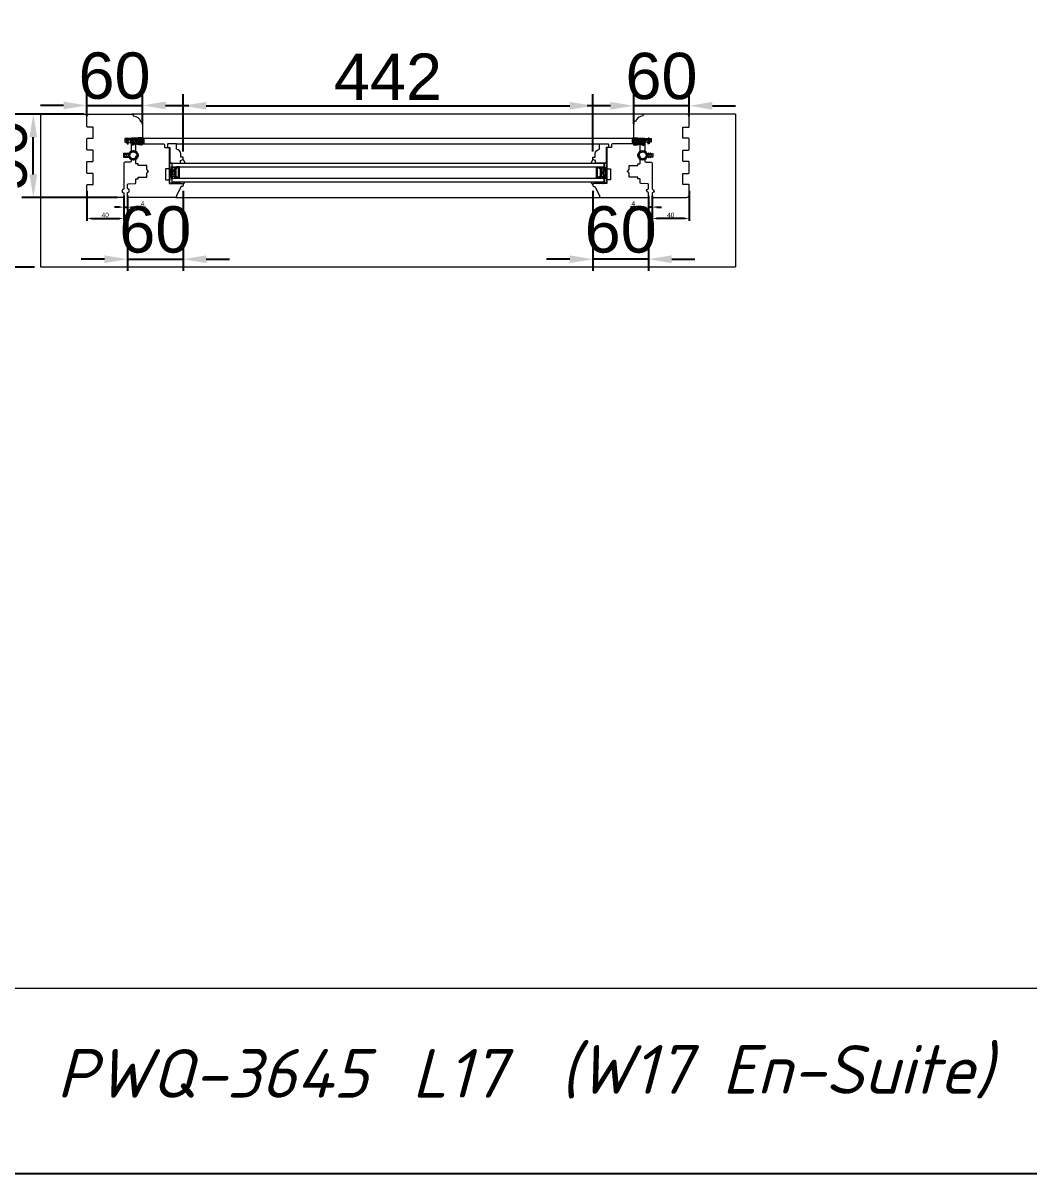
# Model space of a CAD drawing. Header units: millimetres. Extents: x 0 to 182016, y 11 to 3710.
# Drawn here: x 100454 to 101539, y 11 to 1253 of the extents above; entities that cross this region are included whole.
import ezdxf

# ---------------------------------------------------------------- set-up
doc = ezdxf.new("R2010")
doc.units = ezdxf.units.MM
for name, color, linetype, lineweight in [('Matmenys', 10, 'Continuous', 20), ('OTHER', 251, 'Continuous', 13), ('Stakta', 7, 'Continuous', 25), ('Testinės profilio linijos', 7, 'Continuous', 5)]:
    doc.layers.add(name, color=color, linetype=linetype, lineweight=lineweight)
doc.styles.add('ROMANS', font='stylu.ttf', dxfattribs={"oblique": 15})
doc.styles.get("Standard").update_dxf_attribs({"font": 'arial.ttf'})
doc.dimstyles.new('2', dxfattribs={"dimscale": 2, "dimtxt": 2.5, "dimasz": 2.5, "dimexe": 1.25, "dimexo": 0.625, "dimtad": 1, "dimtxsty": 'Standard', "dimcen": 2.5, "dimadec": 0, "dimazin": 0, "dimtfac": 1, "dimtmove": 0, "dimatfit": 3, "dimfxl": 1, "dimarcsym": 0})
doc.dimstyles.new('Padidinti matmenys', dxfattribs={"dimscale": 10, "dimtxt": 5, "dimasz": 2.5, "dimexe": 1.25, "dimexo": 0.625, "dimtad": 1, "dimdec": 1, "dimtxsty": 'Standard', "dimcen": 2.5, "dimadec": 0, "dimazin": 0, "dimtfac": 1, "dimtdec": 1, "dimtmove": 0, "dimatfit": 3, "dimfxl": 1, "dimarcsym": 0})

# ---------------------------------------------------------------- blocks, each defined once
blk = doc.blocks.new('Užsakymo nr')
at = {"color": 0, "lineweight": 0, "insert": (5198.7, 20217.8), "char_height": 52.538, "width": 1187.405, "attachment_point": 1, "style": 'ROMANS'}
blk.add_mtext('{\\fISOCPEUR|b0|i0|c0|p34;\\C256;PWQ-3645}', dxfattribs=at)
blk = doc.blocks.new('*D1792')
at = {"layer": 'Defpoints', "color": 0, "transparency": 16777216}
for p in [(100522.6, 1073.3), (100562.6, 1067.8), (100562.6, 1042.1)]:
    blk.add_point(p, dxfattribs=at)
at = {"layer": 'Matmenys', "color": 0, "lineweight": -2, "transparency": 16777216}
for p, q in [((100522.6, 1072.1), (100522.6, 1039.6)), ((100562.6, 1066.6), (100562.6, 1039.6)), ((100527.6, 1042.1), (100557.6, 1042.1))]:
    blk.add_line(p, q, dxfattribs=at)
at = {"layer": 'Matmenys', "color": 0, "transparency": 16777216}
for points in [[(100527.6, 1043), (100527.6, 1041.3), (100522.6, 1042.1)], [(100557.6, 1043), (100557.6, 1041.3), (100562.6, 1042.1)]]:
    blk.add_solid(points, dxfattribs=at)
at = {"layer": 'Matmenys', "color": 0, "lineweight": 5, "transparency": 16777216, "insert": (100542.6, 1045.9), "char_height": 5, "attachment_point": 5}
blk.add_mtext('40', dxfattribs=at)
blk = doc.blocks.new('*D1793')
at = {"color": 0, "lineweight": -2, "transparency": 16777216}
for p, q in [((100522.6, 1152.6), (100522.6, 1176.7)), ((100582.6, 1144.1), (100582.6, 1176.7)), ((100497.6, 1164.2), (100472.6, 1164.2)), ((100522.6, 1164.2), (100582.6, 1164.2)), ((100607.6, 1164.2), (100632.6, 1164.2))]:
    blk.add_line(p, q, dxfattribs=at)
at = {"color": 0, "transparency": 16777216}
for points in [[(100497.6, 1168.3), (100497.6, 1160), (100522.6, 1164.2)], [(100607.6, 1168.3), (100607.6, 1160), (100582.6, 1164.2)]]:
    blk.add_solid(points, dxfattribs=at)
at = {"layer": 'Defpoints', "color": 0, "transparency": 16777216}
for p in [(100582.6, 1164.2), (100522.6, 1146.3), (100582.6, 1137.8)]:
    blk.add_point(p, dxfattribs=at)
at = {"color": 0, "lineweight": 5, "transparency": 16777216, "insert": (100552.6, 1196), "char_height": 50, "attachment_point": 5}
blk.add_mtext('60', dxfattribs=at)
blk = doc.blocks.new('*D1794')
at = {"color": 0, "lineweight": -2, "transparency": 16777216}
for p, q in [((100626.6, 1072.1), (100626.6, 985.7)), ((100566.6, 1061.8), (100566.6, 985.7)), ((100541.6, 998.2), (100516.6, 998.2)), ((100566.6, 998.2), (100626.6, 998.2)), ((100651.6, 998.2), (100676.6, 998.2))]:
    blk.add_line(p, q, dxfattribs=at)
at = {"color": 0, "transparency": 16777216}
for points in [[(100541.6, 1002.4), (100541.6, 994), (100566.6, 998.2)], [(100651.6, 1002.4), (100651.6, 994), (100626.6, 998.2)]]:
    blk.add_solid(points, dxfattribs=at)
at = {"layer": 'Defpoints', "color": 0, "transparency": 16777216}
for p in [(100626.6, 1078.3), (100566.6, 1068.1), (100626.6, 998.2)]:
    blk.add_point(p, dxfattribs=at)
at = {"color": 0, "lineweight": 5, "transparency": 16777216, "insert": (100596.6, 1030), "char_height": 50, "attachment_point": 5}
blk.add_mtext('60', dxfattribs=at)
blk = doc.blocks.new('*D1795')
at = {"color": 0, "lineweight": -2, "transparency": 16777216}
for p, q in [((100519.4, 1154.8), (100452.5, 1154.8)), ((100465, 1089.8), (100465, 1129.8)), ((100555.4, 1064.8), (100452.5, 1064.8))]:
    blk.add_line(p, q, dxfattribs=at)
at = {"color": 0, "transparency": 16777216}
for points in [[(100460.8, 1129.8), (100469.2, 1129.8), (100465, 1154.8)], [(100460.8, 1089.8), (100469.2, 1089.8), (100465, 1064.8)]]:
    blk.add_solid(points, dxfattribs=at)
at = {"layer": 'Defpoints', "color": 0, "transparency": 16777216}
for p in [(100465, 1154.8), (100525.6, 1154.8), (100561.6, 1064.8)]:
    blk.add_point(p, dxfattribs=at)
at = {"color": 0, "lineweight": 5, "transparency": 16777216, "insert": (100433.2, 1109.8), "char_height": 50, "attachment_point": 5, "rotation": 90}
blk.add_mtext('90', dxfattribs=at)
blk = doc.blocks.new('*D1796')
at = {"layer": 'Defpoints', "color": 0, "transparency": 16777216}
for p in [(100562.6, 1067.8), (100566.6, 1068.1), (100566.6, 1054.4)]:
    blk.add_point(p, dxfattribs=at)
at = {"layer": 'Matmenys', "color": 0, "lineweight": -2, "transparency": 16777216}
for p, q in [((100562.6, 1066.6), (100562.6, 1051.9)), ((100566.6, 1066.8), (100566.6, 1051.9)), ((100557.6, 1054.4), (100552.6, 1054.4)), ((100562.6, 1054.4), (100566.6, 1054.4)), ((100571.6, 1054.4), (100586, 1054.4))]:
    blk.add_line(p, q, dxfattribs=at)
at = {"layer": 'Matmenys', "color": 0, "transparency": 16777216}
for points in [[(100557.6, 1055.3), (100557.6, 1053.6), (100562.6, 1054.4)], [(100571.6, 1055.3), (100571.6, 1053.6), (100566.6, 1054.4)]]:
    blk.add_solid(points, dxfattribs=at)
at = {"layer": 'Matmenys', "color": 0, "lineweight": 5, "transparency": 16777216, "insert": (100583, 1058.2), "char_height": 5, "attachment_point": 5}
blk.add_mtext('4', dxfattribs=at)
blk = doc.blocks.new('*D1797')
at = {"layer": 'Defpoints', "color": 0, "transparency": 16777216}
for p in [(101172.6, 1073.3), (101132.6, 1067.8), (101132.6, 1042.1)]:
    blk.add_point(p, dxfattribs=at)
at = {"layer": 'Matmenys', "color": 0, "lineweight": -2, "transparency": 16777216}
for p, q in [((101172.6, 1072.1), (101172.6, 1039.6)), ((101132.6, 1066.6), (101132.6, 1039.6)), ((101167.6, 1042.1), (101137.6, 1042.1))]:
    blk.add_line(p, q, dxfattribs=at)
at = {"layer": 'Matmenys', "color": 0, "transparency": 16777216}
for points in [[(101137.6, 1043), (101137.6, 1041.3), (101132.6, 1042.1)], [(101167.6, 1043), (101167.6, 1041.3), (101172.6, 1042.1)]]:
    blk.add_solid(points, dxfattribs=at)
at = {"layer": 'Matmenys', "color": 0, "lineweight": 5, "transparency": 16777216, "insert": (101152.6, 1045.9), "char_height": 5, "attachment_point": 5}
blk.add_mtext('40', dxfattribs=at)
blk = doc.blocks.new('*D1798')
at = {"color": 0, "lineweight": -2, "transparency": 16777216}
for p, q in [((101112.6, 1144.1), (101112.6, 1176.3)), ((101172.6, 1152.6), (101172.6, 1176.3)), ((101087.6, 1163.8), (101062.6, 1163.8)), ((101172.6, 1163.8), (101112.6, 1163.8)), ((101197.6, 1163.8), (101222.6, 1163.8))]:
    blk.add_line(p, q, dxfattribs=at)
at = {"color": 0, "transparency": 16777216}
for points in [[(101087.6, 1168), (101087.6, 1159.6), (101112.6, 1163.8)], [(101197.6, 1168), (101197.6, 1159.6), (101172.6, 1163.8)]]:
    blk.add_solid(points, dxfattribs=at)
at = {"layer": 'Defpoints', "color": 0, "transparency": 16777216}
for p in [(101112.6, 1163.8), (101172.6, 1146.3), (101112.6, 1137.8)]:
    blk.add_point(p, dxfattribs=at)
at = {"color": 0, "lineweight": 5, "transparency": 16777216, "insert": (101142.6, 1195.6), "char_height": 50, "attachment_point": 5}
blk.add_mtext('60', dxfattribs=at)
blk = doc.blocks.new('*D1799')
at = {"color": 0, "lineweight": -2, "transparency": 16777216}
for p, q in [((101068.6, 1072.1), (101068.6, 985.7)), ((101128.6, 1061.8), (101128.6, 985.7)), ((101043.6, 998.2), (101018.6, 998.2)), ((101128.6, 998.2), (101068.6, 998.2)), ((101153.6, 998.2), (101178.6, 998.2))]:
    blk.add_line(p, q, dxfattribs=at)
at = {"color": 0, "transparency": 16777216}
for points in [[(101043.6, 1002.4), (101043.6, 994), (101068.6, 998.2)], [(101153.6, 1002.4), (101153.6, 994), (101128.6, 998.2)]]:
    blk.add_solid(points, dxfattribs=at)
at = {"layer": 'Defpoints', "color": 0, "transparency": 16777216}
for p in [(101068.6, 1078.3), (101128.6, 1068.1), (101068.6, 998.2)]:
    blk.add_point(p, dxfattribs=at)
at = {"color": 0, "lineweight": 5, "transparency": 16777216, "insert": (101098.6, 1030), "char_height": 50, "attachment_point": 5}
blk.add_mtext('60', dxfattribs=at)
blk = doc.blocks.new('*D1800')
at = {"layer": 'Defpoints', "color": 0, "transparency": 16777216}
for p in [(101128.6, 1067.8), (101132.6, 1067.8), (101128.6, 1054.4)]:
    blk.add_point(p, dxfattribs=at)
at = {"layer": 'Matmenys', "color": 0, "lineweight": -2, "transparency": 16777216}
for p, q in [((101128.6, 1066.6), (101128.6, 1051.9)), ((101132.6, 1066.6), (101132.6, 1051.9)), ((101123.6, 1054.4), (101109.2, 1054.4)), ((101132.6, 1054.4), (101128.6, 1054.4)), ((101137.6, 1054.4), (101142.6, 1054.4))]:
    blk.add_line(p, q, dxfattribs=at)
at = {"layer": 'Matmenys', "color": 0, "transparency": 16777216}
for points in [[(101123.6, 1055.3), (101123.6, 1053.6), (101128.6, 1054.4)], [(101137.6, 1055.3), (101137.6, 1053.6), (101132.6, 1054.4)]]:
    blk.add_solid(points, dxfattribs=at)
at = {"layer": 'Matmenys', "color": 0, "lineweight": 5, "transparency": 16777216, "insert": (101112.2, 1058.2), "char_height": 5, "attachment_point": 5}
blk.add_mtext('4', dxfattribs=at)
blk = doc.blocks.new('*D2108')
at = {"color": 0, "lineweight": -2, "transparency": 16777216}
for p, q in [((100466.4, 1154.8), (100377.3, 1154.8)), ((100389.8, 1129.8), (100389.8, 1014.8)), ((100466.4, 989.8), (100377.3, 989.8))]:
    blk.add_line(p, q, dxfattribs=at)
at = {"color": 0, "transparency": 16777216}
for points in [[(100385.6, 1129.8), (100393.9, 1129.8), (100389.8, 1154.8)], [(100385.6, 1014.8), (100393.9, 1014.8), (100389.8, 989.8)]]:
    blk.add_solid(points, dxfattribs=at)
at = {"layer": 'Defpoints', "color": 0, "transparency": 16777216}
for p in [(100472.6, 1154.8), (100389.8, 989.8), (100472.6, 989.8)]:
    blk.add_point(p, dxfattribs=at)
at = {"color": 0, "lineweight": 5, "transparency": 16777216, "insert": (100358, 1072.3), "char_height": 50, "attachment_point": 5, "rotation": 90}
blk.add_mtext('165', dxfattribs=at)
blk = doc.blocks.new('*D1791')
at = {"color": 0, "lineweight": -2, "transparency": 16777216}
for p, q in [((100626.6, 1114.6), (100626.6, 1176.3)), ((101068.6, 1114.6), (101068.6, 1176.3)), ((100651.6, 1163.8), (101043.6, 1163.8))]:
    blk.add_line(p, q, dxfattribs=at)
at = {"color": 0, "transparency": 16777216}
for points in [[(100651.6, 1168), (100651.6, 1159.6), (100626.6, 1163.8)], [(101043.6, 1168), (101043.6, 1159.6), (101068.6, 1163.8)]]:
    blk.add_solid(points, dxfattribs=at)
at = {"layer": 'Defpoints', "color": 0, "transparency": 16777216}
for p in [(101068.6, 1163.8), (100626.6, 1108.3), (101068.6, 1108.3)]:
    blk.add_point(p, dxfattribs=at)
at = {"color": 0, "lineweight": 5, "transparency": 16777216, "insert": (100847.6, 1195.2), "char_height": 50, "attachment_point": 5}
blk.add_mtext('442', dxfattribs=at)

msp = doc.modelspace()

# ---------------------------------------------------------------- hatches: boundary and pattern name
at = {"lineweight": 0}
h = msp.add_hatch(dxfattribs=at)
h.set_pattern_fill('HEX', color=256, scale=0.25, angle=90, style=0)
h.set_pattern_definition([(90, (82267.3324, -11821.5974), (1.374815, -4e-16), [0.79375, -1.5875]), (330, (82267.3324, -11821.5974), (-0.6874075, -1.190624716), [0.79375, -1.5875]), (30, (82267.3324, -11820.8036), (0.6874075, -1.190624716), [0.79375, -1.5875])])
h.paths.add_polyline_path([(100614.6034695, 1085.8109378), (100619.6034695, 1085.8109378), (100617.6034695, 1087.8109378), (100617.6034695, 1095.8109378), (100619.6034695, 1097.8109378), (100614.6034695, 1097.8116468)])
h = msp.add_hatch(dxfattribs=at)
h.set_pattern_fill('JIS_WOOD', color=256, angle=90, style=0)
h.set_pattern_definition([(45, (82267.33245, -11821.59735), (0.5, -0.5), [])])
h.paths.add_polyline_path([(100617.6034695, 1095.8109378), (100617.6034695, 1087.8109378), (100619.6034695, 1085.8109378), (100622.6034695, 1085.8109378), (100622.6212029, 1097.8475204), (100619.6034695, 1097.8109378)])
h.paths.add_polyline_path([(100618.6034695, 1088.2251513), (100618.6034695, 1095.3967242), (100620.0176831, 1096.8109378), (100621.6034695, 1096.8109378), (100621.6034695, 1086.8109378), (100620.0176831, 1086.8109378)], flags=16)
h = msp.add_hatch(dxfattribs=at)
h.set_pattern_fill('JIS_WOOD', color=256, angle=90, style=0)
h.set_pattern_definition([(45, (82329.82126, -11821.59735), (0.5, -0.5), [])])
h.paths.add_polyline_path([(101077.5923663, 1095.8109378), (101077.5923663, 1087.8109378), (101075.5923663, 1085.8109378), (101072.5923663, 1085.8109378), (101072.5746329, 1097.8475204), (101075.5923663, 1097.8109378)])
h.paths.add_polyline_path([(101076.5923663, 1088.2251513), (101076.5923663, 1095.3967242), (101075.1781527, 1096.8109378), (101073.5923663, 1096.8109378), (101073.5923663, 1086.8109378), (101075.1781527, 1086.8109378)], flags=16)
h = msp.add_hatch(dxfattribs=at)
h.set_pattern_fill('HEX', color=256, scale=0.25, angle=90, style=0)
h.set_pattern_definition([(90, (82329.8213, -11821.5974), (1.374815, -4e-16), [0.79375, -1.5875]), (330, (82329.8213, -11821.5974), (-0.6874075, -1.190624716), [0.79375, -1.5875]), (30, (82329.8213, -11820.8036), (0.6874075, -1.190624716), [0.79375, -1.5875])])
h.paths.add_polyline_path([(101080.5923663, 1085.8109378), (101075.5923663, 1085.8109378), (101077.5923663, 1087.8109378), (101077.5923663, 1095.8109378), (101075.5923663, 1097.8109378), (101080.5923663, 1097.8116468)])
at = {"lineweight": 0, "ltscale": 0.5}
h = msp.add_hatch(dxfattribs=at)
h.set_pattern_fill('ANSI37', color=256, scale=0.5, angle=90, style=0)
h.set_pattern_definition([(135, (100611.1035, 1079.8116), (-1.12253, -1.12253), []), (225, (100611.1035, 1079.8116), (1.12253, -1.12253), [])])
h.paths.add_polyline_path([(100623.6034695, 1081.8116468), (100614.6034695, 1081.8116468), (100614.6034695, 1079.8116468), (100623.6034695, 1079.8116468)])
h = msp.add_hatch(dxfattribs=at)
h.set_pattern_fill('ANSI37', color=256, scale=0.5, angle=90, style=0)
h.set_pattern_definition([(135, (100673.5923, 1079.8116), (-1.122532, -1.122532), []), (225, (100673.5923, 1079.8116), (1.122532, -1.122532), [])])
h.paths.add_polyline_path([(101071.5923663, 1081.8116468), (101080.5923663, 1081.8116468), (101080.5923663, 1079.8116468), (101071.5923663, 1079.8116468)])
at = {"layer": 'Matmenys'}
h = msp.add_hatch(dxfattribs=at)
h.set_pattern_fill('ANSI37', color=252, scale=0.5, angle=-180, style=0)
h.set_pattern_definition([(225, (-55346.3863, -1098353.8803), (1.1225320151, -1.1225320151), []), (315, (-55346.3863, -1098353.8803), (1.1225320151, 1.1225320151), [])])
edge = h.paths.add_edge_path()
edge.add_arc((100580.6893177, 1127.9313767), 0.1, 363.5893456117, 453.5893456117, ccw=False)
edge.add_line((100580.7891215, 1127.9376372), (100580.8862047, 1126.3899514))
edge.add_arc((100581.1357143, 1126.4056027), 0.25, 183.5893456117, 363.5893456117)
edge.add_line((100581.3852239, 1126.4212539), (100581.2568383, 1128.4679588))
edge.add_arc((100581.1570344, 1128.4616983), 0.1, 363.5893456117, 453.589345619)
edge.add_line((100581.1507739, 1128.5615022), (100581.146029, 1128.6371452))
edge.add_line((100581.146029, 1128.6371452), (100583.1278299, 1128.7614595))
edge.add_spline(control_points=[(100583.1278299, 1128.7614595), (100583.2069884, 1128.7496572), (100583.27698, 1128.7384817), (100583.3607308, 1128.7166877), (100583.3842951, 1128.7073019), (100583.4081782, 1128.694607), (100583.4162378, 1128.6883578), (100583.4407256, 1128.662769), (100583.4596185, 1128.633532), (100583.4933218, 1128.5292122), (100583.5064438, 1128.45628), (100583.5261459, 1128.2032969), (100583.5156476, 1127.9894628), (100583.4963194, 1127.5469844), (100583.4918441, 1127.3276555), (100583.4907679, 1126.9077646), (100583.4937999, 1126.7046785), (100583.5065103, 1126.1144711), (100583.5196867, 1125.746421), (100583.5194251, 1124.9932396), (100583.5009287, 1124.6164897), (100583.3977424, 1124.0233853), (100583.3378483, 1123.7958143), (100583.1848127, 1123.3987131), (100583.1020633, 1123.2269254), (100582.8980632, 1122.8857577), (100582.7779484, 1122.719555), (100582.5105033, 1122.4283953), (100582.3628296, 1122.3048153), (100582.081645, 1122.1450966), (100581.9463488, 1122.0975426), (100581.64505, 1122.0379377), (100581.48145, 1122.0272343), (100580.8968532, 1122.0409782), (100580.4329376, 1122.1357324), (100579.5404415, 1122.3074747), (100579.1133612, 1122.3911693), (100578.0350126, 1122.6023556), (100577.376962, 1122.7360897), (100576.3838601, 1122.8610157), (100576.080259, 1122.8915096), (100575.4582153, 1122.915845), (100575.1423113, 1122.9083043), (100574.5931031, 1122.8234199), (100574.3570196, 1122.7620813), (100573.9563682, 1122.589621), (100573.7977357, 1122.4947725), (100573.4990769, 1122.3105041), (100573.3576197, 1122.2206466), (100573.0558368, 1122.0645635), (100572.8907841, 1121.9945934), (100572.5256624, 1121.8748621), (100572.3247123, 1121.8318596), (100571.9852956, 1121.8079609), (100571.8433102, 1121.8211667), (100571.6480895, 1121.881206), (100571.5827617, 1121.9179461), (100571.4560383, 1122.0264953), (100571.3968605, 1122.0985614), (100571.2397829, 1122.362649), (100571.1582832, 1122.6037573), (100571.041666, 1123.1541683), (100571.0051345, 1123.4623634), (100570.951863, 1124.0585812), (100570.9326405, 1124.3461322), (100570.8892811, 1124.876622), (100570.8671449, 1125.1248805), (100570.8309305, 1125.5296828), (100570.8168441, 1125.6870861), (100570.788722, 1126.0110185), (100570.773686, 1126.1893357), (100570.705401, 1126.4922028), (100570.6697659, 1126.6100248), (100570.5741692, 1126.8225036), (100570.5210222, 1126.9164184), (100570.4023815, 1127.0616121), (100570.3467593, 1127.1166303), (100570.2229921, 1127.2057222), (100570.159365, 1127.2386016), (100570.040501, 1127.2867698), (100569.9834239, 1127.303651), (100569.8828435, 1127.3295949), (100569.8384479, 1127.3393125), (100569.7974516, 1127.3483485)], knot_values=[0, 0, 0, 0, 0.2245066002, 0.2245066002, 0.377043448, 0.377043448, 0.5295802957, 0.5295802957, 0.8082977366, 0.8082977366, 1.0870151774, 1.0870151774, 1.6244414062, 1.6244414062, 2.161867635, 2.161867635, 2.6992938638, 2.6992938638, 3.7741463214, 3.7741463214, 5.0334406395, 5.0334406395, 5.8656302806, 5.8656302806, 6.5060139406, 6.5060139406, 7.1463976006, 7.1463976006, 7.7996240151, 7.7996240151, 8.3563201169, 8.3563201169, 8.9130162187, 8.9130162187, 10.239934143, 10.239934143, 11.5668520673, 11.5668520673, 13.5970761059, 13.5970761059, 14.4582175179, 14.4582175179, 15.3193589298, 15.3193589298, 15.9856015553, 15.9856015553, 16.5061017172, 16.5061017172, 17.0266018791, 17.0266018791, 17.547102041, 17.547102041, 18.1672448488, 18.1672448488, 18.7176261004, 18.7176261004, 19.1465766047, 19.1465766047, 19.5755271091, 19.5755271091, 20.3898249977, 20.3898249977, 21.2041228863, 21.2041228863, 21.9655448497, 21.9655448497, 22.7269668131, 22.7269668131, 23.2229068178, 23.2229068178, 23.7188468224, 23.7188468224, 24.0184411081, 24.0184411081, 24.2549295987, 24.2549295987, 24.4119994701, 24.4119994701, 24.5501072405, 24.5501072405, 24.6882150108, 24.6882150108, 24.8099116426, 24.8099116426, 24.8099116426, 24.8099116426], degree=3, periodic=0)
edge.add_line((100569.7974516, 1127.3483485), (100580.6830572, 1128.0311805))
h = msp.add_hatch(dxfattribs=at)
h.set_pattern_fill('ANSI37', color=252, scale=0.5, angle=-93.5893456117, style=0)
h.set_pattern_definition([(311.4106544, (97547.5552, -271065.3749), (1.190606082, 1.0500540025), []), (41.4106544, (97547.5552, -271065.3749), (-1.0500540025, 1.190606082), [])])
edge = h.paths.add_edge_path()
edge.add_arc((101114.5065181, 1127.9313767), 0.1, 86.4106543883, 176.4106543883)
edge.add_line((101114.4067143, 1127.9376372), (101114.3096311, 1126.3899514))
edge.add_arc((101114.0601215, 1126.4056027), 0.25, 176.4106543883, 356.4106543883, ccw=False)
edge.add_line((101113.8106119, 1126.4212539), (101113.9389975, 1128.4679588))
edge.add_arc((101114.0388014, 1128.4616983), 0.1, 86.410654381, 176.4106543883, ccw=False)
edge.add_line((101114.0450619, 1128.5615022), (101114.0498068, 1128.6371452))
edge.add_line((101114.0498068, 1128.6371452), (101112.0680059, 1128.7614595))
edge.add_spline(control_points=[(101112.0680059, 1128.7614595), (101111.9888474, 1128.7496572), (101111.9188558, 1128.7384817), (101111.835105, 1128.7166877), (101111.8115407, 1128.7073019), (101111.7876576, 1128.694607), (101111.779598, 1128.6883578), (101111.7551102, 1128.662769), (101111.7362173, 1128.633532), (101111.702514, 1128.5292122), (101111.689392, 1128.45628), (101111.6696899, 1128.2032969), (101111.6801882, 1127.9894628), (101111.6995164, 1127.5469844), (101111.7039917, 1127.3276555), (101111.7050679, 1126.9077646), (101111.7020359, 1126.7046785), (101111.6893255, 1126.1144711), (101111.676149, 1125.746421), (101111.6764107, 1124.9932396), (101111.6949071, 1124.6164897), (101111.7980934, 1124.0233853), (101111.8579874, 1123.7958143), (101112.0110231, 1123.3987131), (101112.0937725, 1123.2269254), (101112.2977726, 1122.8857577), (101112.4178874, 1122.719555), (101112.6853325, 1122.4283953), (101112.8330062, 1122.3048153), (101113.1141908, 1122.1450966), (101113.249487, 1122.0975426), (101113.5507858, 1122.0379377), (101113.7143858, 1122.0272343), (101114.2989826, 1122.0409782), (101114.7628982, 1122.1357324), (101115.6553943, 1122.3074747), (101116.0824746, 1122.3911693), (101117.1608232, 1122.6023556), (101117.8188738, 1122.7360897), (101118.8119757, 1122.8610157), (101119.1155768, 1122.8915096), (101119.7376205, 1122.915845), (101120.0535245, 1122.9083043), (101120.6027327, 1122.8234199), (101120.8388162, 1122.7620813), (101121.2394676, 1122.589621), (101121.3981001, 1122.4947725), (101121.6967589, 1122.3105041), (101121.8382161, 1122.2206466), (101122.139999, 1122.0645635), (101122.3050517, 1121.9945934), (101122.6701734, 1121.8748621), (101122.8711235, 1121.8318596), (101123.2105402, 1121.8079609), (101123.3525256, 1121.8211667), (101123.5477463, 1121.881206), (101123.6130741, 1121.9179461), (101123.7397975, 1122.0264953), (101123.7989753, 1122.0985614), (101123.9560529, 1122.362649), (101124.0375525, 1122.6037573), (101124.1541698, 1123.1541683), (101124.1907013, 1123.4623634), (101124.2439728, 1124.0585812), (101124.2631953, 1124.3461322), (101124.3065547, 1124.876622), (101124.3286909, 1125.1248805), (101124.3649053, 1125.5296828), (101124.3789917, 1125.6870861), (101124.4071138, 1126.0110185), (101124.4221498, 1126.1893357), (101124.4904348, 1126.4922028), (101124.5260699, 1126.6100248), (101124.6216666, 1126.8225036), (101124.6748135, 1126.9164184), (101124.7934543, 1127.0616121), (101124.8490765, 1127.1166303), (101124.9728437, 1127.2057222), (101125.0364708, 1127.2386016), (101125.1553348, 1127.2867698), (101125.2124119, 1127.303651), (101125.3129922, 1127.3295949), (101125.3573878, 1127.3393125), (101125.3983841, 1127.3483485)], knot_values=[0, 0, 0, 0, 0.2245066002, 0.2245066002, 0.377043448, 0.377043448, 0.5295802957, 0.5295802957, 0.8082977366, 0.8082977366, 1.0870151774, 1.0870151774, 1.6244414062, 1.6244414062, 2.161867635, 2.161867635, 2.6992938638, 2.6992938638, 3.7741463214, 3.7741463214, 5.0334406395, 5.0334406395, 5.8656302806, 5.8656302806, 6.5060139406, 6.5060139406, 7.1463976006, 7.1463976006, 7.7996240151, 7.7996240151, 8.3563201169, 8.3563201169, 8.9130162187, 8.9130162187, 10.239934143, 10.239934143, 11.5668520673, 11.5668520673, 13.5970761059, 13.5970761059, 14.4582175179, 14.4582175179, 15.3193589298, 15.3193589298, 15.9856015553, 15.9856015553, 16.5061017172, 16.5061017172, 17.0266018791, 17.0266018791, 17.547102041, 17.547102041, 18.1672448488, 18.1672448488, 18.7176261004, 18.7176261004, 19.1465766047, 19.1465766047, 19.5755271091, 19.5755271091, 20.3898249977, 20.3898249977, 21.2041228863, 21.2041228863, 21.9655448497, 21.9655448497, 22.7269668131, 22.7269668131, 23.2229068178, 23.2229068178, 23.7188468224, 23.7188468224, 24.0184411081, 24.0184411081, 24.2549295987, 24.2549295987, 24.4119994701, 24.4119994701, 24.5501072405, 24.5501072405, 24.6882150108, 24.6882150108, 24.8099116426, 24.8099116426, 24.8099116426, 24.8099116426], degree=3, periodic=0)
edge.add_line((101125.3983841, 1127.3483485), (101114.5127786, 1128.0311805))

# ---------------------------------------------------------------- linework, layer by layer
at = {"lineweight": 5}
for p, q in [((100472.6034692, 1154.8116468), (100472.6034692, 989.8116468)), ((100472.6034692, 1154.8116468), (100525.6034695, 1154.8116468)), ((101222.5923666, 1154.8116468), (101169.5923666, 1154.8116468)), ((101222.5923666, 1154.8116468), (101222.5923666, 989.8116468)), ((100472.6034692, 989.8116468), (101222.5923666, 989.8116468))]:
    msp.add_line(p, q, dxfattribs=at)
for p, q in [((100566.1955826, 1128.6252267), (100565.1652413, 1127.558762)), ((100565.1652413, 1127.558762), (100565.1965438, 1127.0597428)), ((100565.1965438, 1127.0597428), (100565.3438297, 1127.0689818)), ((100565.3438297, 1127.0689818), (100566.3272762, 1122.7218913)), ((100565.8492921, 1127.1006884), (100580.6830572, 1128.0311805)), ((100565.8492921, 1127.1006884), (100566.086487, 1126.0522252)), ((100566.9432233, 1128.6721247), (100565.89251, 1127.6043821)), ((100565.89251, 1127.6043821), (100581.1507739, 1128.5615022)), ((100566.086487, 1126.0522252), (100566.5741629, 1126.1625526)), ((100566.1955826, 1128.6252267), (100566.9432233, 1128.6721247)), ((100566.3272762, 1122.7218913), (100567.3026281, 1122.9425461)), ((100566.5741629, 1126.1625526), (100567.3026281, 1122.9425461)), ((100580.7891215, 1127.9376372), (100580.8862047, 1126.3899514)), ((100581.1507739, 1128.5615022), (100581.146029, 1128.6371452)), ((100581.2568383, 1128.4679588), (100581.3852239, 1126.4212539)), ((101113.9389975, 1128.4679588), (101113.8106119, 1126.4212539)), ((101114.0450619, 1128.5615022), (101114.0498068, 1128.6371452)), ((101129.3033258, 1127.6043821), (101114.0450619, 1128.5615022)), ((101114.4067143, 1127.9376372), (101114.3096311, 1126.3899514)), ((101129.3465437, 1127.1006884), (101114.5127786, 1128.0311805)), ((101128.6216729, 1126.1625526), (101127.8932076, 1122.9425461)), ((101128.8685596, 1122.7218913), (101127.8932076, 1122.9425461)), ((101129.0002532, 1128.6252267), (101128.2526125, 1128.6721247)), ((101128.2526125, 1128.6721247), (101129.3033258, 1127.6043821)), ((101129.1093488, 1126.0522252), (101128.6216729, 1126.1625526)), ((101129.8520061, 1127.0689818), (101128.8685596, 1122.7218913)), ((101129.0002532, 1128.6252267), (101130.0305945, 1127.558762)), ((101129.3465437, 1127.1006884), (101129.1093488, 1126.0522252)), ((101129.999292, 1127.0597428), (101129.8520061, 1127.0689818)), ((101130.0305945, 1127.558762), (101129.999292, 1127.0597428))]:
    msp.add_line(p, q)
at = {"color": 1}
for p, q in [((100583.1720701, 1129.0581796), (100567.8472547, 1128.0968849)), ((100583.1278299, 1128.7614595), (100567.8928851, 1127.8058022)), ((100569.7328788, 1127.0553803), (100567.9724276, 1126.9449507)), ((101112.0237657, 1129.0581796), (101127.3485811, 1128.0968849)), ((101112.0680059, 1128.7614595), (101127.3029507, 1127.8058022)), ((101125.4629569, 1127.0553803), (101127.2234082, 1126.9449507))]:
    msp.add_line(p, q, dxfattribs=at)
at = {"lineweight": 9}
for p, q in [((100619.6034695, 1122.8116468), (101075.5923663, 1122.8116468)), ((100614.6035546, 1101.8116468), (101080.5922812, 1101.8116468)), ((100614.6035546, 1097.8116468), (101080.5922812, 1097.8116468)), ((100614.6035546, 1085.8116468), (101080.5922812, 1085.8116468)), ((100614.6035546, 1081.8116468), (101080.5922812, 1081.8116468))]:
    msp.add_line(p, q, dxfattribs=at)
at = {"lineweight": 0}
for p, q in [((100626.6034695, 1105.8116468), (100628.8901346, 1101.8116468)), ((101068.5923663, 1105.8116468), (101066.3057012, 1101.8116468)), ((100614.6034695, 1101.8109378), (100611.6034695, 1080.8109378)), ((100611.6034695, 1101.8109378), (100614.6034695, 1080.8109378)), ((101080.5923663, 1101.8109378), (101083.5923663, 1080.8109378)), ((101083.5923663, 1101.8109378), (101080.5923663, 1080.8109378)), ((100623.6034695, 1079.8116468), (100623.6034695, 1081.8116468)), ((100626.6034695, 1078.8116468), (100628.8901346, 1081.8116468)), ((101068.5923663, 1078.8116468), (101066.3057012, 1081.8116468)), ((101071.5923663, 1079.8116468), (101071.5923663, 1081.8116468)), ((101080.5923663, 1079.8116468), (101080.5923663, 1082.8116468)), ((103404.4505701, 210.9357406), (99703.9902857, 210.9357406))]:
    msp.add_line(p, q, dxfattribs=at)
msp.add_lwpolyline([(103404.4505701, 3710.4502728), (103404.4505701, 10.9108603), (97905.1352272, 10.9108603), (97905.1352272, 3710.4502728)], close=True)
for points in [[(100619.6034695, 1116.8116468), (100619.6034695, 1122.8116468), (100610.6034695, 1122.8116468, 0.4142135624), (100609.6034695, 1121.8116468), (100609.6034695, 1118.8116468), (100612.1034695, 1118.8116468), (100612.1034695, 1101.8116468), (100623.6034695, 1101.8116468), (100623.6034695, 1104.8116468), (100626.6034695, 1105.8116468), (100626.6034695, 1108.3116468), (100624.1034695, 1108.3116468), (100624.1034695, 1111.8367097, 0.3851703882), (100619.6034695, 1116.8116468)], [(101075.5923663, 1116.8116468), (101075.5923663, 1122.8116468), (101084.5923663, 1122.8116468, -0.4142135624), (101085.5923663, 1121.8116468), (101085.5923663, 1118.8116468), (101083.0923663, 1118.8116468), (101083.0923663, 1101.8116468), (101071.5923663, 1101.8116468), (101071.5923663, 1104.8116468), (101068.5923663, 1105.8116468), (101068.5923663, 1108.3116468), (101071.0923663, 1108.3116468), (101071.0923663, 1111.8367097, -0.3851703882), (101075.5923663, 1116.8116468)]]:
    msp.add_lwpolyline(points, format="xyb", dxfattribs=at)
for points in [[(100611.6034695, 1101.8109378), (100611.6034695, 1080.8109378), (100614.6034695, 1080.8109378), (100614.6034695, 1101.8109378)], [(100617.6034695, 1095.8109378), (100617.6034695, 1087.8109378), (100619.6034695, 1085.8109378), (100622.6034695, 1085.8109378), (100622.6034695, 1097.8109378), (100619.6034695, 1097.8109378)], [(100618.6034695, 1095.3967242), (100618.6034695, 1088.2251513), (100620.0176831, 1086.8109378), (100621.6034695, 1086.8109378), (100621.6034695, 1096.8109378), (100620.0176831, 1096.8109378)], [(101077.5923663, 1095.8109378), (101077.5923663, 1087.8109378), (101075.5923663, 1085.8109378), (101072.5923663, 1085.8109378), (101072.5923663, 1097.8109378), (101075.5923663, 1097.8109378)], [(101076.5923663, 1095.3967242), (101076.5923663, 1088.2251513), (101075.1781527, 1086.8109378), (101073.5923663, 1086.8109378), (101073.5923663, 1096.8109378), (101075.1781527, 1096.8109378)], [(101083.5923663, 1101.8109378), (101083.5923663, 1080.8109378), (101080.5923663, 1080.8109378), (101080.5923663, 1101.8109378)]]:
    msp.add_lwpolyline(points, close=True, dxfattribs=at)
at = {"color": 18, "linetype": 'ByBlock', "true_color": 0x000000}
for centre, radius in [((100572.9959837, 1110.3105813), 4.85), ((100572.9959837, 1110.3105813), 4.25), ((101122.2653558, 1110.3105813), 4.85), ((101122.2653558, 1110.3105813), 4.25)]:
    msp.add_circle(centre, radius, dxfattribs=at)
for centre, radius, start, end in [((100580.6893177, 1127.9313767), 0.1, 3.5893456092, 93.5893456125), ((100581.1357143, 1126.4056027), 0.25, 183.5893456092, 3.5893456092), ((100581.1570344, 1128.4616983), 0.1, 3.5893456092, 93.5893456125), ((101114.0601215, 1126.4056027), 0.25, 176.4106543908, 356.4106543908), ((101114.0388014, 1128.4616983), 0.1, 86.4106543875, 176.4106543908), ((101114.5065181, 1127.9313767), 0.1, 86.4106543875, 176.4106543908)]:
    msp.add_arc(centre, radius, start, end)
at = {"color": 1}
for points in [[(100583.1720701, 1129.0581796), (100583.5335705, 1128.9676829), (100583.8031113, 1127.6938244), (100583.314722, 1123.0014514), (100582.2715242, 1121.9114451), (100580.1080524, 1121.8928287), (100578.4100126, 1122.2232026), (100576.2445717, 1122.570119), (100574.20785, 1122.3706902), (100573.3796053, 1121.8945212), (100571.5250651, 1121.6142579), (100570.6326192, 1124.3264364), (100570.5054517, 1125.805312), (100570.3874803, 1126.4925799), (100570.0852747, 1126.9344652), (100569.7328788, 1127.0553803)], [(101112.0237657, 1129.0581796), (101111.6622653, 1128.9676829), (101111.3927244, 1127.6938244), (101111.8811138, 1123.0014514), (101112.9243116, 1121.9114451), (101115.0877834, 1121.8928287), (101116.7858232, 1122.2232026), (101118.9512641, 1122.570119), (101120.9879858, 1122.3706902), (101121.8162305, 1121.8945212), (101123.6707707, 1121.6142579), (101124.5632166, 1124.3264364), (101124.6903841, 1125.805312), (101124.8083555, 1126.4925799), (101125.1105611, 1126.9344652), (101125.4629569, 1127.0553803)]]:
    msp.add_spline(points, degree=3, dxfattribs=at)
for points in [[(100583.1278299, 1128.7614595), (100583.2069884, 1128.7496572), (100583.27698, 1128.7384817), (100583.3607308, 1128.7166877), (100583.3842951, 1128.7073019), (100583.4081782, 1128.694607), (100583.4162378, 1128.6883578), (100583.4407256, 1128.662769), (100583.4596185, 1128.633532), (100583.4933218, 1128.5292122), (100583.5064438, 1128.45628), (100583.5261459, 1128.2032969), (100583.5156476, 1127.9894628), (100583.4963194, 1127.5469844), (100583.4918441, 1127.3276555), (100583.4907679, 1126.9077646), (100583.4937999, 1126.7046785), (100583.5065103, 1126.1144711), (100583.5196867, 1125.746421), (100583.5194251, 1124.9932396), (100583.5009287, 1124.6164897), (100583.3977424, 1124.0233853), (100583.3378483, 1123.7958143), (100583.1848127, 1123.3987131), (100583.1020633, 1123.2269254), (100582.8980632, 1122.8857577), (100582.7779484, 1122.719555), (100582.5105033, 1122.4283953), (100582.3628296, 1122.3048153), (100582.081645, 1122.1450966), (100581.9463488, 1122.0975426), (100581.64505, 1122.0379377), (100581.48145, 1122.0272343), (100580.8968532, 1122.0409782), (100580.4329376, 1122.1357324), (100579.5404415, 1122.3074747), (100579.1133612, 1122.3911693), (100578.0350126, 1122.6023556), (100577.376962, 1122.7360897), (100576.3838601, 1122.8610157), (100576.080259, 1122.8915096), (100575.4582153, 1122.915845), (100575.1423113, 1122.9083043), (100574.5931031, 1122.8234199), (100574.3570196, 1122.7620813), (100573.9563682, 1122.589621), (100573.7977357, 1122.4947725), (100573.4990769, 1122.3105041), (100573.3576197, 1122.2206466), (100573.0558368, 1122.0645635), (100572.8907841, 1121.9945934), (100572.5256624, 1121.8748621), (100572.3247123, 1121.8318596), (100571.9852956, 1121.8079609), (100571.8433102, 1121.8211667), (100571.6480895, 1121.881206), (100571.5827617, 1121.9179461), (100571.4560383, 1122.0264953), (100571.3968605, 1122.0985614), (100571.2397829, 1122.362649), (100571.1582832, 1122.6037573), (100571.041666, 1123.1541683), (100571.0051345, 1123.4623634), (100570.951863, 1124.0585812), (100570.9326405, 1124.3461322), (100570.8892811, 1124.876622), (100570.8671449, 1125.1248805), (100570.8309305, 1125.5296828), (100570.8168441, 1125.6870861), (100570.788722, 1126.0110185), (100570.773686, 1126.1893357), (100570.705401, 1126.4922028), (100570.6697659, 1126.6100248), (100570.5741692, 1126.8225036), (100570.5210222, 1126.9164184), (100570.4023815, 1127.0616121), (100570.3467593, 1127.1166303), (100570.2229921, 1127.2057222), (100570.159365, 1127.2386016), (100570.040501, 1127.2867698), (100569.9834239, 1127.303651), (100569.8828435, 1127.3295949), (100569.8384479, 1127.3393125), (100569.7974516, 1127.3483485)], [(101112.0680059, 1128.7614595), (101111.9888474, 1128.7496572), (101111.9188558, 1128.7384817), (101111.835105, 1128.7166877), (101111.8115407, 1128.7073019), (101111.7876576, 1128.694607), (101111.779598, 1128.6883578), (101111.7551102, 1128.662769), (101111.7362173, 1128.633532), (101111.702514, 1128.5292122), (101111.689392, 1128.45628), (101111.6696899, 1128.2032969), (101111.6801882, 1127.9894628), (101111.6995164, 1127.5469844), (101111.7039917, 1127.3276555), (101111.7050679, 1126.9077646), (101111.7020359, 1126.7046785), (101111.6893255, 1126.1144711), (101111.676149, 1125.746421), (101111.6764107, 1124.9932396), (101111.6949071, 1124.6164897), (101111.7980934, 1124.0233853), (101111.8579874, 1123.7958143), (101112.0110231, 1123.3987131), (101112.0937725, 1123.2269254), (101112.2977726, 1122.8857577), (101112.4178874, 1122.719555), (101112.6853325, 1122.4283953), (101112.8330062, 1122.3048153), (101113.1141908, 1122.1450966), (101113.249487, 1122.0975426), (101113.5507858, 1122.0379377), (101113.7143858, 1122.0272343), (101114.2989826, 1122.0409782), (101114.7628982, 1122.1357324), (101115.6553943, 1122.3074747), (101116.0824746, 1122.3911693), (101117.1608232, 1122.6023556), (101117.8188738, 1122.7360897), (101118.8119757, 1122.8610157), (101119.1155768, 1122.8915096), (101119.7376205, 1122.915845), (101120.0535245, 1122.9083043), (101120.6027327, 1122.8234199), (101120.8388162, 1122.7620813), (101121.2394676, 1122.589621), (101121.3981001, 1122.4947725), (101121.6967589, 1122.3105041), (101121.8382161, 1122.2206466), (101122.139999, 1122.0645635), (101122.3050517, 1121.9945934), (101122.6701734, 1121.8748621), (101122.8711235, 1121.8318596), (101123.2105402, 1121.8079609), (101123.3525256, 1121.8211667), (101123.5477463, 1121.881206), (101123.6130741, 1121.9179461), (101123.7397975, 1122.0264953), (101123.7989753, 1122.0985614), (101123.9560529, 1122.362649), (101124.0375525, 1122.6037573), (101124.1541698, 1123.1541683), (101124.1907013, 1123.4623634), (101124.2439728, 1124.0585812), (101124.2631953, 1124.3461322), (101124.3065547, 1124.876622), (101124.3286909, 1125.1248805), (101124.3649053, 1125.5296828), (101124.3789917, 1125.6870861), (101124.4071138, 1126.0110185), (101124.4221498, 1126.1893357), (101124.4904348, 1126.4922028), (101124.5260699, 1126.6100248), (101124.6216666, 1126.8225036), (101124.6748135, 1126.9164184), (101124.7934543, 1127.0616121), (101124.8490765, 1127.1166303), (101124.9728437, 1127.2057222), (101125.0364708, 1127.2386016), (101125.1553348, 1127.2867698), (101125.2124119, 1127.303651), (101125.3129922, 1127.3295949), (101125.3573878, 1127.3393125), (101125.3983841, 1127.3483485)]]:
    msp.add_open_spline(points, degree=3, knots=[0, 0, 0, 0, 0.2245066002, 0.2245066002, 0.377043448, 0.377043448, 0.5295802957, 0.5295802957, 0.8082977366, 0.8082977366, 1.0870151774, 1.0870151774, 1.6244414062, 1.6244414062, 2.161867635, 2.161867635, 2.6992938638, 2.6992938638, 3.7741463214, 3.7741463214, 5.0334406395, 5.0334406395, 5.8656302806, 5.8656302806, 6.5060139406, 6.5060139406, 7.1463976006, 7.1463976006, 7.7996240151, 7.7996240151, 8.3563201169, 8.3563201169, 8.9130162187, 8.9130162187, 10.239934143, 10.239934143, 11.5668520673, 11.5668520673, 13.5970761059, 13.5970761059, 14.4582175179, 14.4582175179, 15.3193589298, 15.3193589298, 15.9856015553, 15.9856015553, 16.5061017172, 16.5061017172, 17.0266018791, 17.0266018791, 17.547102041, 17.547102041, 18.1672448488, 18.1672448488, 18.7176261004, 18.7176261004, 19.1465766047, 19.1465766047, 19.5755271091, 19.5755271091, 20.3898249977, 20.3898249977, 21.2041228863, 21.2041228863, 21.9655448497, 21.9655448497, 22.7269668131, 22.7269668131, 23.2229068178, 23.2229068178, 23.7188468224, 23.7188468224, 24.0184411081, 24.0184411081, 24.2549295987, 24.2549295987, 24.4119994701, 24.4119994701, 24.5501072405, 24.5501072405, 24.6882150108, 24.6882150108, 24.8099116426, 24.8099116426, 24.8099116426, 24.8099116426], dxfattribs=at)
at = {"layer": 'OTHER'}
for points in [[(100568.1927738, 1109.7005552), (100566.776865, 1109.7005552), (100566.776865, 1108.0552738), (100566.2511828, 1108.0552738), (100565.5078419, 1109.7005552), (100564.7152222, 1109.7005552), (100564.7152222, 1108.0552738), (100564.4963314, 1108.0552738), (100562.9934502, 1110.3105813), (100564.4963314, 1112.5658888), (100564.7152222, 1112.5658888), (100564.7152222, 1110.9206075), (100565.5078419, 1110.9206075), (100566.2511828, 1112.5658888), (100566.776865, 1112.5658888), (100566.776865, 1110.9206075), (100568.1927738, 1110.9206075)], [(101127.0685656, 1109.7005552), (101128.4844745, 1109.7005552), (101128.4844745, 1108.0552738), (101129.0101566, 1108.0552738), (101129.7534976, 1109.7005552), (101130.5461172, 1109.7005552), (101130.5461172, 1108.0552738), (101130.765008, 1108.0552738), (101132.2678893, 1110.3105813), (101130.765008, 1112.5658888), (101130.5461172, 1112.5658888), (101130.5461172, 1110.9206075), (101129.7534976, 1110.9206075), (101129.0101566, 1112.5658888), (101128.4844745, 1112.5658888), (101128.4844745, 1110.9206075), (101127.0685656, 1110.9206075)]]:
    msp.add_lwpolyline(points, dxfattribs=at)
at = {"layer": 'Stakta', "color": 18, "lineweight": 5, "true_color": 0x000000}
for points in [[(100570.6034695, 1115.1149884, -0.2720281141), (100570.346856, 1114.6782241, 0.164173551), (100568.1981448, 1112.3105813), (100562.1034695, 1112.3105813), (100562.1034695, 1108.3105813), (100568.1981448, 1108.3105813, 0.164173551), (100570.346856, 1105.9429385, -0.2720281141), (100570.6034695, 1105.5061742), (100570.6034695, 1103.872773, -0.4116598905), (100569.612196, 1102.8728111), (100563.594743, 1102.8202976, 0.4116598905), (100562.6034695, 1101.8203356), (100562.6034695, 1074.2611366, -0.3563939587), (100562.2034695, 1073.7712386, 0.8164965809), (100562.2034695, 1069.852055, -0.3563939587), (100562.6034695, 1069.3621571), (100562.6034695, 1066.3116468, -0.4142135624), (100561.1034695, 1064.8116468), (100525.6034692, 1064.8116468, -0.4142135624), (100522.6034692, 1067.8116468), (100522.6034692, 1077.8116468, -0.4142135624), (100523.6034692, 1078.8116468), (100529.1034692, 1078.8116468, 0.4142135624), (100529.6034692, 1079.3116468), (100529.6034692, 1090.3116468, 0.4142135624), (100529.1034692, 1090.8116468), (100523.8034692, 1090.8116468, -0.4142135624), (100522.8034692, 1091.8116468), (100522.8034692, 1102.8116468, -0.4142135624), (100523.8034692, 1103.8116468), (100529.1034692, 1103.8116468, 0.4142135624), (100529.6034692, 1104.3116468), (100529.6034692, 1115.3116468, 0.4142135624), (100529.1034692, 1115.8116468), (100523.8034692, 1115.8116468, -0.4142135624), (100522.8034692, 1116.8116468), (100522.8034692, 1127.8116468, -0.4142135624), (100523.8034692, 1128.8116468), (100529.1034692, 1128.8116468, 0.4142135624), (100529.6034692, 1129.3116468), (100529.6034692, 1140.3116468, 0.4142135624), (100529.1034692, 1140.8116468), (100523.6034692, 1140.8116468, -0.4142135624), (100522.6034692, 1141.8116468), (100522.6034692, 1151.8116468, -0.4142135624), (100525.6034692, 1154.8116468), (100571.6034695, 1154.8116468, -0.4142135624), (100572.6034695, 1153.8116468), (100572.6034695, 1153.1023202, 0.4001549105), (100572.8890041, 1152.8026691, -0.3090857966), (100580.5383148, 1147.0143859, 0.3199404334), (100580.8201379, 1146.809756), (100581.612196, 1146.8028438, -0.4116598905), (100582.6034695, 1145.8028819), (100582.6034695, 1129.9076805, -0.4116598905), (100581.612196, 1128.9077185), (100571.594743, 1128.8202976, 0.2023892741), (100570.8809124, 1128.5116468), (100563.6034695, 1128.5116468), (100563.6034695, 1124.5116468), (100570.6034695, 1124.5116468)], [(101124.5923663, 1115.1149884, 0.2720281141), (101124.8489798, 1114.6782241, -0.164173551), (101126.997691, 1112.3105813), (101133.0923663, 1112.3105813), (101133.0923663, 1108.3105813), (101126.997691, 1108.3105813, -0.164173551), (101124.8489798, 1105.9429385, 0.2720281141), (101124.5923663, 1105.5061742), (101124.5923663, 1103.872773, 0.4116598905), (101125.5836397, 1102.8728111), (101131.6010928, 1102.8202976, -0.4116598905), (101132.5923663, 1101.8203356), (101132.5923663, 1074.2611366, 0.3563939587), (101132.9923663, 1073.7712386, -0.8164965809), (101132.9923663, 1069.852055, 0.3563939587), (101132.5923663, 1069.3621571), (101132.5923663, 1066.3116468, 0.4142135624), (101134.0923663, 1064.8116468), (101169.5923666, 1064.8116468, 0.4142135624), (101172.5923666, 1067.8116468), (101172.5923666, 1077.8116468, 0.4142135624), (101171.5923666, 1078.8116468), (101166.0923666, 1078.8116468, -0.4142135624), (101165.5923666, 1079.3116468), (101165.5923666, 1090.3116468, -0.4142135624), (101166.0923666, 1090.8116468), (101171.3923666, 1090.8116468, 0.4142135624), (101172.3923666, 1091.8116468), (101172.3923666, 1102.8116468, 0.4142135624), (101171.3923666, 1103.8116468), (101166.0923666, 1103.8116468, -0.4142135624), (101165.5923666, 1104.3116468), (101165.5923666, 1115.3116468, -0.4142135624), (101166.0923666, 1115.8116468), (101171.3923666, 1115.8116468, 0.4142135624), (101172.3923666, 1116.8116468), (101172.3923666, 1127.8116468, 0.4142135624), (101171.3923666, 1128.8116468), (101166.0923666, 1128.8116468, -0.4142135624), (101165.5923666, 1129.3116468), (101165.5923666, 1140.3116468, -0.4142135624), (101166.0923666, 1140.8116468), (101171.5923666, 1140.8116468, 0.4142135624), (101172.5923666, 1141.8116468), (101172.5923666, 1151.8116468, 0.4142135624), (101169.5923666, 1154.8116468), (101123.5923663, 1154.8116468, 0.4142135624), (101122.5923663, 1153.8116468), (101122.5923663, 1153.1023202, -0.4001549105), (101122.3068317, 1152.8026691, 0.3090857966), (101114.657521, 1147.0143859, -0.3199404334), (101114.3756979, 1146.809756), (101113.5836397, 1146.8028438, 0.4116598905), (101112.5923663, 1145.8028819), (101112.5923663, 1129.9076805, 0.4116598905), (101113.5836397, 1128.9077185), (101123.6010928, 1128.8202976, -0.2023892741), (101124.3149234, 1128.5116468), (101131.5923663, 1128.5116468), (101131.5923663, 1124.5116468), (101124.5923663, 1124.5116468)], [(100578.1034695, 1085.2013535), (100578.1034695, 1086.2544751, -0.4091108014), (100578.5947433, 1086.7543989), (100587.3087052, 1086.9065017, 0.4091108014), (100587.6034695, 1087.206456), (100587.6034695, 1091.230276, -0.1989123674), (100587.7499161, 1091.5838294), (100589.0156015, 1092.8495148, 0.4142135624), (100589.0156015, 1093.2737789), (100587.7499161, 1094.5394643, -0.1989123674), (100587.6034695, 1094.8930177), (100587.6034695, 1098.9168377, 0.4091108014), (100587.3087052, 1099.216792), (100578.5947433, 1099.3688947, -0.4091108014), (100578.1034695, 1099.8688186), (100578.1034695, 1100.9219402, 0.4040262259), (100577.8139394, 1101.2217575), (100576.0860198, 1101.2820977, -0.4040262258), (100575.6034695, 1101.7817932), (100575.6034695, 1108.8621571, -0.3563939587), (100576.0034695, 1109.352055, 0.8164965809), (100576.0034695, 1113.2712386, -0.3563939587), (100575.6034695, 1113.7611366), (100575.6034695, 1121.8116468, -0.4142135624), (100576.6034695, 1122.8116468), (100604.6034695, 1122.8116468, -0.4142135624), (100606.6034695, 1120.8116468), (100606.6034695, 1119.1090402, 0.4116598905), (100606.9008516, 1118.8090516), (100611.1078328, 1118.7723379, -0.4116598905), (100611.6034695, 1118.2723569), (100611.6034695, 1096.3422099, -0.4116598905), (100611.1078328, 1095.842229), (100607.9008516, 1095.8142421, 0.4116598905), (100607.6034695, 1095.5142535), (100607.6034695, 1084.1090402, 0.4116598905), (100607.9008516, 1083.8090516), (100611.1078328, 1083.7810647, -0.4116598905), (100611.6034695, 1083.2810838), (100611.6034695, 1079.8116468), (100625.6034695, 1079.8116468, -0.4142135624), (100626.6034695, 1078.8116468), (100626.6034695, 1077.8204118, -0.4116598905), (100625.612196, 1076.8204499), (100624.6034695, 1076.8116468), (100619.3449014, 1066.9217186, 0.1227845609), (100619.2863752, 1066.6869828), (100619.2863752, 1065.8116468, -0.4142135624), (100618.2863752, 1064.8116468), (100567.6034695, 1064.8116468, -0.4142135624), (100566.6034695, 1065.8116468), (100566.6034695, 1069.8621571, -0.3563939587), (100567.0034695, 1070.352055, 0.8164965809), (100567.0034695, 1074.2712386, -0.3563939587), (100566.6034695, 1074.7611366), (100566.6034695, 1078.7417938, -0.4116598905), (100567.594743, 1079.7417557), (100574.612196, 1079.8029961, 0.4116598905), (100575.6034695, 1080.802958), (100575.6034695, 1084.3414835, -0.4040361542), (100576.0860198, 1084.8411959), (100577.8139394, 1084.9015362, 0.4040262258)], [(101117.0923663, 1085.2013535), (101117.0923663, 1086.2544751, 0.4091108014), (101116.6010925, 1086.7543989), (101107.8871306, 1086.9065017, -0.4091108014), (101107.5923663, 1087.206456), (101107.5923663, 1091.230276, 0.1989123674), (101107.4459197, 1091.5838294), (101106.1802342, 1092.8495148, -0.4142135624), (101106.1802342, 1093.2737789), (101107.4459197, 1094.5394643, 0.1989123674), (101107.5923663, 1094.8930177), (101107.5923663, 1098.9168377, -0.4091108014), (101107.8871306, 1099.216792), (101116.6010925, 1099.3688947, 0.4091108014), (101117.0923663, 1099.8688186), (101117.0923663, 1100.9219402, -0.4040262259), (101117.3818964, 1101.2217575), (101119.109816, 1101.2820977, 0.4040262258), (101119.5923663, 1101.7817932), (101119.5923663, 1108.8621571, 0.3563939587), (101119.1923663, 1109.352055, -0.8164965809), (101119.1923663, 1113.2712386, 0.3563939587), (101119.5923663, 1113.7611366), (101119.5923663, 1121.8116468, 0.4142135624), (101118.5923663, 1122.8116468), (101090.5923663, 1122.8116468, 0.4142135624), (101088.5923663, 1120.8116468), (101088.5923663, 1119.1090402, -0.4116598905), (101088.2949842, 1118.8090516), (101084.088003, 1118.7723379, 0.4116598905), (101083.5923663, 1118.2723569), (101083.5923663, 1096.3422099, 0.4116598905), (101084.088003, 1095.842229), (101087.2949842, 1095.8142421, -0.4116598905), (101087.5923663, 1095.5142535), (101087.5923663, 1084.1090402, -0.4116598905), (101087.2949842, 1083.8090516), (101084.088003, 1083.7810647, 0.4116598905), (101083.5923663, 1083.2810838), (101083.5923663, 1079.8116468), (101069.5923663, 1079.8116468, 0.4142135624), (101068.5923663, 1078.8116468), (101068.5923663, 1077.8204118, 0.4116598905), (101069.5836397, 1076.8204499), (101070.5923663, 1076.8116468), (101075.8509344, 1066.9217186, -0.1227845609), (101075.9094606, 1066.6869828), (101075.9094606, 1065.8116468, 0.4142135624), (101076.9094606, 1064.8116468), (101127.5923663, 1064.8116468, 0.4142135624), (101128.5923663, 1065.8116468), (101128.5923663, 1069.8621571, 0.3563939587), (101128.1923663, 1070.352055, -0.8164965809), (101128.1923663, 1074.2712386, 0.3563939587), (101128.5923663, 1074.7611366), (101128.5923663, 1078.7417938, 0.4116598905), (101127.6010928, 1079.7417557), (101120.5836397, 1079.8029961, -0.4116598905), (101119.5923663, 1080.802958), (101119.5923663, 1084.3414835, 0.4040361542), (101119.109816, 1084.8411959), (101117.3818964, 1084.9015362, -0.4040262258)]]:
    msp.add_lwpolyline(points, format="xyb", close=True, dxfattribs=at)
at = {"layer": 'Testinės profilio linijos', "lineweight": 5}
for p, q in [((101123.5923663, 1154.8116468), (100571.1034695, 1154.8116468)), ((100571.4719321, 1128.8116468), (101123.7239037, 1128.8116468)), ((100618.286355, 1064.8116468), (101076.909439, 1064.8116468))]:
    msp.add_line(p, q, dxfattribs=at)

# ---------------------------------------------------------------- block references
at = {"color": 1}
msp.add_blockref('Užsakymo nr', (95291.3414812, -20072.0125467), dxfattribs=at)

# ---------------------------------------------------------------- texts
at = {"color": 0, "lineweight": 0, "char_height": 52.538446824, "attachment_point": 1, "style": 'ROMANS'}
for s, insert, width in [('{\\fISOCPEUR|b0|i0|c186|p34;\\C256;(W17 En-Suite) }', (101033.0596202, 150.0321815), 1707.405476263), ('{\\fISOCPEUR|b0|i0|c186|p34;\\C256;L17 }', (100873.387821, 145.8257351), 130.666239348)]:
    msp.add_mtext(s, dxfattribs=dict(at, insert=insert, width=width))

# ---------------------------------------------------------------- dimensions: what is measured, and where the dimension line sits
at = {"color": 1, "lineweight": 5}
for base, p1, p2, angle, picture, middle in [((100582.6034695, 1164.178653), (100522.6034695, 1146.3116468), (100582.6034695, 1137.8116468), 180, '*D1793', (100552.6034695, 1164.178653)), ((100465.0059876, 1154.8116468), (100561.6034695, 1064.8116468), (100525.6034695, 1154.8116468), 90, '*D1795', (100465.0059876, 1109.8116468)), ((100626.6034695, 998.201914), (100566.6034695, 1068.0616468), (100626.6034695, 1078.3116468), 180, '*D1794', (100596.6034695, 998.201914))]:
    dim = msp.add_linear_dim(base=base, p1=p1, p2=p2, angle=angle, dimstyle='Padidinti matmenys', dxfattribs=at)
    dim.commit()
    dim.dimension.update_dxf_attribs({"geometry": picture, "text_midpoint": middle, "dimtype": 160})
dim = msp.add_linear_dim(base=(101068.5923663, 1163.804424), p1=(100626.6034695, 1108.3116468), p2=(101068.5923663, 1108.3116468), dimstyle='Padidinti matmenys', dxfattribs=at)
dim.commit()
dim.dimension.update_dxf_attribs({"geometry": '*D1791', "text_midpoint": (100847.5979179, 1195.1567432)})
for base, p1, p2, picture, middle in [((101112.5923663, 1163.804424), (101172.5923663, 1146.3116468), (101112.5923663, 1137.8116468), '*D1798', (101142.5923663, 1163.804424)), ((101068.5923663, 998.201914), (101128.5923663, 1068.0616468), (101068.5923663, 1078.3116468), '*D1799', (101098.5923663, 998.201914))]:
    dim = msp.add_linear_dim(base=base, p1=p1, p2=p2, dimstyle='Padidinti matmenys', dxfattribs=at)
    dim.commit()
    dim.dimension.update_dxf_attribs({"geometry": picture, "text_midpoint": middle, "dimtype": 160})
dim = msp.add_linear_dim(base=(100389.7664584, 989.8116468), p1=(100472.6034692, 1154.8116468), p2=(100472.6034692, 989.8116468), angle=90, dimstyle='Padidinti matmenys', dxfattribs=at)
dim.commit()
dim.dimension.update_dxf_attribs({"geometry": '*D2108', "text_midpoint": (100357.987809, 1072.3116468)})
at = {"layer": 'Matmenys', "lineweight": 5}
for base, p1, p2, picture, middle in [((100562.6034695, 1042.1287646), (100522.6034695, 1073.3116468), (100562.6034695, 1067.8116468), '*D1792', (100542.6034695, 1042.1287646)), ((100566.6034695, 1054.4191349), (100562.6034695, 1067.8116468), (100566.6034695, 1068.0616468), '*D1796', (100583.0243426, 1054.4191349))]:
    dim = msp.add_linear_dim(base=base, p1=p1, p2=p2, angle=180, dimstyle='2', override={"dimtmove": 0}, dxfattribs=at)
    dim.commit()
    dim.dimension.update_dxf_attribs({"geometry": picture, "text_midpoint": middle, "dimtype": 160})
for base, p1, p2, picture, middle in [((101132.5923663, 1042.1287646), (101172.5923663, 1073.3116468), (101132.5923663, 1067.8116468), '*D1797', (101152.5923663, 1042.1287646)), ((101128.5923663, 1054.4191349), (101132.5923663, 1067.8116468), (101128.5923663, 1067.8116468), '*D1800', (101112.1714931, 1054.4191349))]:
    dim = msp.add_linear_dim(base=base, p1=p1, p2=p2, dimstyle='2', override={"dimtmove": 0}, dxfattribs=at)
    dim.commit()
    dim.dimension.update_dxf_attribs({"geometry": picture, "text_midpoint": middle, "dimtype": 160})

doc.saveas('drawing.dxf')
